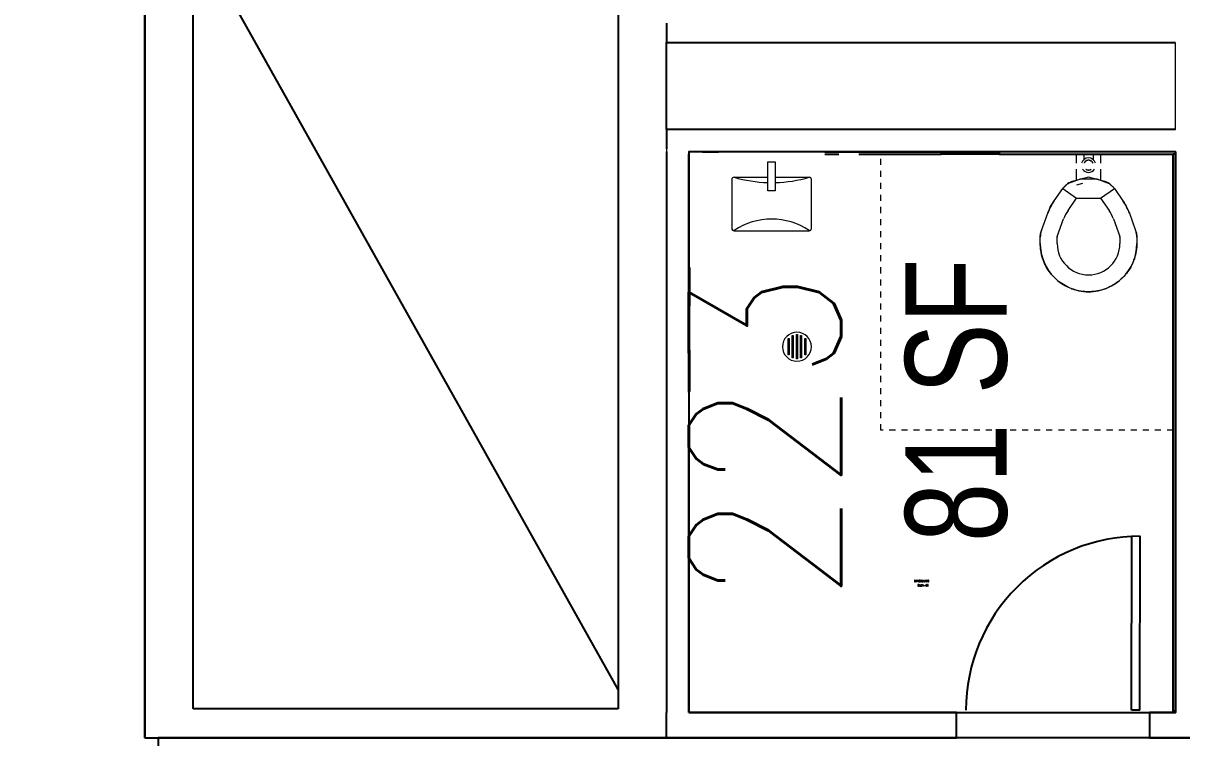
# Model space of a CAD drawing. Header units: inches. Extents: x -234 to 3525, y 0 to 2715.
# Drawn here: x 2674.8 to 2914.7, y 1458 to 1606 of the extents above; entities that cross this region are included whole.
import ezdxf
from ezdxf.enums import TextEntityAlignment as Align

# ---------------------------------------------------------------- set-up
doc = ezdxf.new("R2010")
doc.units = ezdxf.units.IN
doc.header["$LTSCALE"] = 10
doc.header["$MEASUREMENT"] = 0
doc.linetypes.add('Dash 1_8_', pattern=[0.25, 0.125, -0.125])
for name, color, linetype in [('A-DOOR', 2, 'CONTINUOUS'), ('A-FLOR', 3, 'CONTINUOUS'), ('A-IDEN-RNUM', 7, 'CONTINUOUS'), ('A-IDEN-SNUM', 4, 'CONTINUOUS'), ('A-IDEN-VNUM', 4, 'CONTINUOUS'), ('A-WALL', 5, 'CONTINUOUS'), ('AREA-ASSIGN', 7, 'CONTINUOUS'), ('AREA-TEXT', 3, 'CONTINUOUS')]:
    doc.layers.add(name, color=color, linetype=linetype)
doc.layers.add('P-SANR-FIXT', color=2, linetype='CONTINUOUS', lineweight=13)
doc.styles.add('AREA', font='arial.ttf', dxfattribs={"width": 0.75, "height": 21})
doc.styles.add('ROOMSNUMBER', font='TXT.SHX', dxfattribs={"height": 0.03})
doc.styles.add('ROOMVNUMBER', font='simplex.shx', dxfattribs={"width": 0.85})

msp = doc.modelspace()

# ---------------------------------------------------------------- linework, layer by layer
at = {"layer": 'A-DOOR'}
for p, q in [((2904.25, 1463.75), (2904.31, 1499.71)), ((2906, 1463.75), (2906.06, 1499.75)), ((2906, 1463.75), (2904.25, 1463.75))]:
    msp.add_line(p, q, dxfattribs=at)
msp.add_arc((2906, 1463.75), 36, 89.9, 180, dxfattribs=at)
at = {"layer": 'A-FLOR'}
msp.add_line((2798, 1468), (2710, 1625), dxfattribs=at)
at = {"layer": 'A-WALL'}
for p, q in [((2700, 1458), (2700, 1728)), ((2710, 1464), (2710, 1627)), ((2798, 1627), (2798, 1464)), ((2808, 1584), (2808, 1602)), ((2876.87, 1578.88), (2864.87, 1578.88)), ((2912.87, 1463.5), (2912.87, 1578.88)), ((2913.37, 1578.88), (2912.87, 1578.88)), ((2913.37, 1578.88), (2913.37, 1463.5)), ((2798, 1464), (2710, 1464)), ((2913.37, 1463.5), (2912.87, 1463.5)), ((2700, 1458), (2808, 1458))]:
    msp.add_line(p, q, dxfattribs=at)
at = {"layer": 'A-WALL', "lineweight": 25}
for p, q in [((2808, 1606), (2808, 1602)), ((2808, 1602), (2913.37, 1602)), ((2913.37, 1584), (2808, 1584)), ((2808, 1584), (2808, 1580)), ((2808, 1579.38), (2808, 1463.25)), ((2812.63, 1547.48), (2812.63, 1578.88)), ((2815.42, 1579.38), (2818.75, 1579.38)), ((2840.75, 1579.38), (2876.87, 1579.38)), ((2840.75, 1578.88), (2843.66, 1578.88)), ((2847.84, 1578.88), (2864.87, 1578.88)), ((2864.87, 1578.88), (2864.87, 1579.38)), ((2876.87, 1579.38), (2876.87, 1578.88)), ((2876.87, 1578.88), (2912.87, 1578.88)), ((2913.37, 1579.38), (2913.37, 1578.88)), ((2812.63, 1529.57), (2812.63, 1538.27)), ((2812.63, 1463.25), (2812.63, 1520.23)), ((2913.37, 1463.5), (2913.37, 1463.25)), ((2808, 1463.25), (2807.94, 1463.25)), ((2807.94, 1463.25), (2807.94, 1458)), ((2868, 1463.25), (2812.63, 1463.25)), ((2868, 1458), (2868, 1463.25)), ((2913.37, 1463.25), (2908, 1463.25)), ((2908, 1463.25), (2908, 1458)), ((2808, 1458), (2868, 1458)), ((2908, 1458), (2918.62, 1458))]:
    msp.add_line(p, q, dxfattribs=at)
at = {"layer": 'A-WALL', "lineweight": 9}
for p, q in [((2913.37, 1584), (2913.37, 1601.94)), ((2808, 1580), (2808, 1579.38)), ((2812.88, 1547.48), (2812.88, 1555.38)), ((2812.88, 1529.73), (2812.88, 1538.27))]:
    msp.add_line(p, q, dxfattribs=at)
at = {"layer": 'AREA-ASSIGN'}
for points in [[(2708, 2322), (2708.25, 1899), (2691.75, 1899), (2691.75, 1881), (2702.31, 1881), (2700, 1783.87), (2699.88, 1734.75), (2700, 1728), (2700, 1680.74), (2700, 1458.04), (2702.75, 1458), (2702.51, 1359), (2691, 1359), (2691, 1346.38), (2324.25, 1347.84), (2324.25, 1514.3), (918, 1515)], [(3339, 1095), (3339, 1605), (3336.99, 1605), (3336.99, 1614.37), (3249, 1614.37), (3249, 1605.75), (3231, 1605.75), (3231, 1614.37), (3131.38, 1614.37), (3131.26, 1461.41), (2918.62, 1461.37), (2918.62, 1458), (2702.77, 1458), (2702.77, 1359)]]:
    msp.add_lwpolyline(points, dxfattribs=at)
msp.add_lwpolyline([(2812.63, 1463.25), (2868, 1463.25), (2908, 1463.25), (2913.37, 1463.25), (2913.37, 1579.38), (2812.63, 1579.37), (2812.63, 1463.25)], close=True, dxfattribs=at)
at = {"layer": 'P-SANR-FIXT', "linetype": 'Dash 1_8_', "lineweight": 9}
for p, q in [((2852.38, 1521.69), (2852.38, 1578.88)), ((2912.87, 1521.69), (2852.38, 1521.69))]:
    msp.add_line(p, q, dxfattribs=at)
at = {"layer": 'P-SANR-FIXT', "lineweight": 9}
for p, q in [((2892.88, 1577), (2892.88, 1578.88)), ((2894.38, 1578.88), (2894.38, 1577.65)), ((2896.38, 1577.65), (2896.38, 1578.88)), ((2897.88, 1578.88), (2897.88, 1577)), ((2828.99, 1577.26), (2830.49, 1577.26)), ((2828.99, 1571.26), (2828.99, 1577.26)), ((2830.49, 1577.26), (2830.49, 1571.26)), ((2894.47, 1577.04), (2894.45, 1577)), ((2894.49, 1577.08), (2894.47, 1577.04)), ((2894.51, 1577.11), (2894.49, 1577.08)), ((2894.53, 1577.15), (2894.51, 1577.11)), ((2894.55, 1577.18), (2894.53, 1577.15)), ((2894.57, 1577.21), (2894.55, 1577.18)), ((2894.6, 1577.24), (2894.57, 1577.21)), ((2894.62, 1577.27), (2894.6, 1577.24)), ((2894.65, 1577.3), (2894.62, 1577.27)), ((2894.68, 1577.33), (2894.65, 1577.3)), ((2894.71, 1577.36), (2894.68, 1577.33)), ((2894.74, 1577.39), (2894.71, 1577.36)), ((2894.77, 1577.41), (2894.74, 1577.39)), ((2894.81, 1577.43), (2894.77, 1577.41)), ((2894.84, 1577.46), (2894.81, 1577.43)), ((2894.87, 1577.48), (2894.84, 1577.46)), ((2894.91, 1577.5), (2894.87, 1577.48)), ((2894.95, 1577.51), (2894.91, 1577.5)), ((2894.98, 1577.53), (2894.95, 1577.51)), ((2895.02, 1577.55), (2894.98, 1577.53)), ((2895.06, 1577.56), (2895.02, 1577.55)), ((2895.1, 1577.57), (2895.06, 1577.56)), ((2895.14, 1577.58), (2895.1, 1577.57)), ((2895.17, 1577.59), (2895.14, 1577.58)), ((2895.21, 1577.6), (2895.17, 1577.59)), ((2895.25, 1577.6), (2895.21, 1577.6)), ((2895.29, 1577.61), (2895.25, 1577.6)), ((2895.33, 1577.61), (2895.29, 1577.61)), ((2895.38, 1577.61), (2895.33, 1577.61)), ((2895.4, 1577.61), (2895.38, 1577.61)), ((2895.44, 1577.61), (2895.4, 1577.61)), ((2895.48, 1577.6), (2895.44, 1577.61)), ((2895.52, 1577.6), (2895.48, 1577.6)), ((2895.56, 1577.59), (2895.52, 1577.6)), ((2895.6, 1577.59), (2895.56, 1577.59)), ((2895.64, 1577.58), (2895.6, 1577.59)), ((2895.67, 1577.56), (2895.64, 1577.58)), ((2895.71, 1577.55), (2895.67, 1577.56)), ((2895.75, 1577.54), (2895.71, 1577.55)), ((2895.79, 1577.52), (2895.75, 1577.54)), ((2895.82, 1577.5), (2895.79, 1577.52)), ((2895.86, 1577.49), (2895.82, 1577.5)), ((2895.89, 1577.47), (2895.86, 1577.49)), ((2895.93, 1577.44), (2895.89, 1577.47)), ((2895.96, 1577.42), (2895.93, 1577.44)), ((2895.99, 1577.4), (2895.96, 1577.42)), ((2896.03, 1577.37), (2895.99, 1577.4)), ((2896.06, 1577.35), (2896.03, 1577.37)), ((2896.09, 1577.32), (2896.06, 1577.35)), ((2896.11, 1577.29), (2896.09, 1577.32)), ((2896.14, 1577.26), (2896.11, 1577.29)), ((2896.17, 1577.23), (2896.14, 1577.26)), ((2896.19, 1577.2), (2896.17, 1577.23)), ((2896.21, 1577.16), (2896.19, 1577.2)), ((2896.24, 1577.13), (2896.21, 1577.16)), ((2896.26, 1577.09), (2896.24, 1577.13)), ((2896.27, 1577.06), (2896.26, 1577.09)), ((2896.29, 1577.02), (2896.27, 1577.06)), ((2821.97, 1574.11), (2828.99, 1574.11)), ((2830.49, 1574.11), (2837.53, 1574.11)), ((2895.38, 1574.14), (2892.27, 1573.31)), ((2892.88, 1573.4), (2892.88, 1575.77)), ((2894.82, 1575.76), (2894.86, 1575.74)), ((2894.86, 1575.74), (2894.89, 1575.72)), ((2894.89, 1575.72), (2894.93, 1575.7)), ((2894.93, 1575.7), (2894.96, 1575.68)), ((2894.96, 1575.68), (2895, 1575.67)), ((2895, 1575.67), (2895.04, 1575.65)), ((2895.04, 1575.65), (2895.08, 1575.64)), ((2895.08, 1575.64), (2895.11, 1575.63)), ((2895.11, 1575.63), (2895.15, 1575.62)), ((2895.15, 1575.62), (2895.19, 1575.61)), ((2895.19, 1575.61), (2895.23, 1575.6)), ((2895.23, 1575.6), (2895.27, 1575.6)), ((2895.27, 1575.6), (2895.31, 1575.59)), ((2895.31, 1575.59), (2895.35, 1575.59)), ((2895.35, 1575.59), (2895.38, 1575.59)), ((2895.38, 1575.59), (2895.42, 1575.59)), ((2898.48, 1573.31), (2895.38, 1574.14)), ((2895.42, 1575.59), (2895.46, 1575.6)), ((2895.46, 1575.6), (2895.5, 1575.6)), ((2895.5, 1575.6), (2895.54, 1575.61)), ((2895.54, 1575.61), (2895.58, 1575.61)), ((2895.58, 1575.61), (2895.61, 1575.62)), ((2895.61, 1575.62), (2895.65, 1575.63)), ((2895.65, 1575.63), (2895.69, 1575.64)), ((2895.69, 1575.64), (2895.73, 1575.66)), ((2895.73, 1575.66), (2895.77, 1575.67)), ((2895.77, 1575.67), (2895.8, 1575.69)), ((2895.8, 1575.69), (2895.84, 1575.71)), ((2895.84, 1575.71), (2895.88, 1575.73)), ((2895.88, 1575.73), (2895.91, 1575.75)), ((2897.88, 1575.76), (2897.88, 1573.4)), ((2821.51, 1573.65), (2821.51, 1563.49)), ((2837.99, 1563.49), (2837.99, 1573.65)), ((2888.26, 1569.2), (2890.03, 1571.74)), ((2891.02, 1572.72), (2890.03, 1571.74)), ((2890.03, 1571.74), (2890.13, 1571.87)), ((2890.03, 1571.74), (2892.9, 1569.73)), ((2890.03, 1571.74), (2892.9, 1569.73)), ((2890.13, 1571.87), (2890.23, 1571.99)), ((2890.23, 1571.99), (2890.33, 1572.11)), ((2890.33, 1572.11), (2890.44, 1572.23)), ((2890.44, 1572.23), (2890.55, 1572.34)), ((2890.55, 1572.34), (2890.67, 1572.45)), ((2890.67, 1572.45), (2890.8, 1572.56)), ((2890.8, 1572.56), (2890.92, 1572.65)), ((2890.92, 1572.65), (2891.05, 1572.75)), ((2893.62, 1573.67), (2891.02, 1572.72)), ((2891.05, 1572.75), (2891.19, 1572.83)), ((2891.19, 1572.83), (2891.32, 1572.92)), ((2891.32, 1572.92), (2891.46, 1572.99)), ((2891.46, 1572.99), (2891.61, 1573.06)), ((2891.61, 1573.06), (2891.75, 1573.13)), ((2891.75, 1573.13), (2891.9, 1573.19)), ((2891.9, 1573.19), (2892.05, 1573.24)), ((2892.05, 1573.24), (2892.2, 1573.29)), ((2892.2, 1573.29), (2892.27, 1573.31)), ((2894.13, 1572.77), (2892.89, 1572.44)), ((2897.13, 1573.67), (2893.62, 1573.67)), ((2899.73, 1572.72), (2897.13, 1573.67)), ((2897.85, 1569.73), (2900.72, 1571.74)), ((2897.85, 1569.73), (2900.72, 1571.74)), ((2898.48, 1573.31), (2898.63, 1573.26)), ((2898.63, 1573.26), (2898.78, 1573.21)), ((2898.78, 1573.21), (2898.93, 1573.16)), ((2898.93, 1573.16), (2899.08, 1573.09)), ((2899.08, 1573.09), (2899.22, 1573.03)), ((2899.22, 1573.03), (2899.36, 1572.95)), ((2899.36, 1572.95), (2899.5, 1572.87)), ((2899.5, 1572.87), (2899.64, 1572.79)), ((2899.64, 1572.79), (2899.77, 1572.7)), ((2900.72, 1571.74), (2899.73, 1572.72)), ((2899.77, 1572.7), (2899.9, 1572.6)), ((2899.9, 1572.6), (2900.02, 1572.5)), ((2900.02, 1572.5), (2900.14, 1572.39)), ((2900.14, 1572.39), (2900.26, 1572.28)), ((2900.26, 1572.28), (2900.37, 1572.17)), ((2900.37, 1572.17), (2900.48, 1572.05)), ((2900.48, 1572.05), (2900.58, 1571.93)), ((2900.58, 1571.93), (2900.67, 1571.8)), ((2900.67, 1571.8), (2900.72, 1571.74)), ((2900.72, 1571.74), (2902.49, 1569.2)), ((2830.49, 1571.26), (2828.99, 1571.26)), ((2887.89, 1568.63), (2888.12, 1569)), ((2888.12, 1569), (2888.26, 1569.2)), ((2891.12, 1567.2), (2892.9, 1569.73)), ((2892.9, 1569.73), (2897.85, 1569.73)), ((2897.85, 1569.73), (2899.63, 1567.2)), ((2902.49, 1569.2), (2902.74, 1568.84)), ((2885.62, 1563.04), (2886.93, 1566.66)), ((2886.93, 1566.66), (2887.09, 1567.07)), ((2887.09, 1567.07), (2887.27, 1567.47)), ((2887.27, 1567.47), (2887.46, 1567.87)), ((2887.46, 1567.87), (2887.66, 1568.25)), ((2887.66, 1568.25), (2887.89, 1568.63)), ((2902.74, 1568.84), (2902.97, 1568.46)), ((2902.97, 1568.46), (2903.18, 1568.08)), ((2903.18, 1568.08), (2903.38, 1567.69)), ((2903.38, 1567.69), (2903.57, 1567.29)), ((2903.57, 1567.29), (2903.73, 1566.88)), ((2903.73, 1566.88), (2903.82, 1566.66)), ((2903.82, 1566.66), (2905.13, 1563.04)), ((2888.91, 1561.84), (2890.22, 1565.46)), ((2900.53, 1565.46), (2901.84, 1561.84)), ((2821.97, 1563.03), (2837.53, 1563.03)), ((2885.38, 1561.83), (2885.39, 1561.99)), ((2885.38, 1561.67), (2885.38, 1561.83)), ((2885.39, 1561.99), (2885.4, 1562.15)), ((2885.4, 1562.15), (2885.43, 1562.31)), ((2885.43, 1562.31), (2885.45, 1562.47)), ((2885.45, 1562.47), (2885.49, 1562.62)), ((2885.49, 1562.62), (2885.53, 1562.78)), ((2885.53, 1562.78), (2885.58, 1562.93)), ((2885.58, 1562.93), (2885.62, 1563.04)), ((2905.13, 1563.04), (2905.19, 1562.89)), ((2905.19, 1562.89), (2905.23, 1562.74)), ((2905.23, 1562.74), (2905.27, 1562.58)), ((2905.27, 1562.58), (2905.3, 1562.42)), ((2905.3, 1562.42), (2905.33, 1562.27)), ((2905.33, 1562.27), (2905.35, 1562.11)), ((2905.35, 1562.11), (2905.37, 1561.95)), ((2905.37, 1561.95), (2905.37, 1561.79)), ((2905.37, 1561.79), (2905.38, 1561.67)), ((2885.38, 1560.38), (2885.38, 1561.67)), ((2885.38, 1560.09), (2885.38, 1560.38)), ((2885.4, 1559.69), (2885.38, 1560.09)), ((2885.43, 1559.29), (2885.4, 1559.69)), ((2888.88, 1560.38), (2888.88, 1561.67)), ((2901.88, 1561.67), (2901.88, 1560.38)), ((2905.34, 1559.58), (2905.3, 1559.18)), ((2905.37, 1559.98), (2905.34, 1559.58)), ((2905.38, 1560.38), (2905.37, 1559.98)), ((2905.38, 1561.67), (2905.38, 1560.38)), ((2885.49, 1558.89), (2885.43, 1559.29)), ((2885.55, 1558.5), (2885.49, 1558.89)), ((2885.64, 1558.11), (2885.55, 1558.5)), ((2885.73, 1557.72), (2885.64, 1558.11)), ((2885.85, 1557.34), (2885.73, 1557.72)), ((2885.98, 1556.96), (2885.85, 1557.34)), ((2886.11, 1556.62), (2885.98, 1556.96)), ((2904.77, 1556.96), (2904.63, 1556.59)), ((2904.87, 1557.23), (2904.77, 1556.96)), ((2904.99, 1557.61), (2904.87, 1557.23)), ((2905.09, 1558), (2904.99, 1557.61)), ((2905.18, 1558.39), (2905.09, 1558)), ((2905.25, 1558.79), (2905.18, 1558.39)), ((2905.3, 1559.18), (2905.25, 1558.79)), ((2886.27, 1556.25), (2886.11, 1556.62)), ((2886.44, 1555.89), (2886.27, 1556.25)), ((2886.63, 1555.54), (2886.44, 1555.89)), ((2886.83, 1555.19), (2886.63, 1555.54)), ((2887.04, 1554.85), (2886.83, 1555.19)), ((2887.27, 1554.52), (2887.04, 1554.85)), ((2903.69, 1554.82), (2903.46, 1554.49)), ((2903.91, 1555.16), (2903.69, 1554.82)), ((2904.11, 1555.5), (2903.91, 1555.16)), ((2904.29, 1555.86), (2904.11, 1555.5)), ((2904.47, 1556.22), (2904.29, 1555.86)), ((2904.63, 1556.59), (2904.47, 1556.22)), ((2887.51, 1554.2), (2887.27, 1554.52)), ((2887.76, 1553.9), (2887.51, 1554.2)), ((2888.03, 1553.6), (2887.76, 1553.9)), ((2888.3, 1553.31), (2888.03, 1553.6)), ((2888.57, 1553.06), (2888.3, 1553.31)), ((2888.86, 1552.79), (2888.57, 1553.06)), ((2889.17, 1552.53), (2888.86, 1552.79)), ((2889.49, 1552.29), (2889.17, 1552.53)), ((2889.82, 1552.06), (2889.49, 1552.29)), ((2901.23, 1552.27), (2900.9, 1552.04)), ((2901.55, 1552.51), (2901.23, 1552.27)), ((2901.86, 1552.76), (2901.55, 1552.51)), ((2902.16, 1553.03), (2901.86, 1552.76)), ((2902.45, 1553.31), (2902.16, 1553.03)), ((2902.7, 1553.57), (2902.45, 1553.31)), ((2902.96, 1553.87), (2902.7, 1553.57)), ((2903.22, 1554.18), (2902.96, 1553.87)), ((2903.46, 1554.49), (2903.22, 1554.18)), ((2890.16, 1551.85), (2889.82, 1552.06)), ((2890.5, 1551.65), (2890.16, 1551.85)), ((2890.85, 1551.46), (2890.5, 1551.65)), ((2891.21, 1551.28), (2890.85, 1551.46)), ((2891.58, 1551.13), (2891.21, 1551.28)), ((2891.95, 1550.98), (2891.58, 1551.13)), ((2892.23, 1550.89), (2891.95, 1550.98)), ((2892.61, 1550.77), (2892.23, 1550.89)), ((2893, 1550.67), (2892.61, 1550.77)), ((2893.39, 1550.58), (2893, 1550.67)), ((2893.78, 1550.51), (2893.39, 1550.58)), ((2894.18, 1550.45), (2893.78, 1550.51)), ((2894.58, 1550.41), (2894.18, 1550.45)), ((2894.98, 1550.39), (2894.58, 1550.41)), ((2895.38, 1550.38), (2894.98, 1550.39)), ((2895.67, 1550.38), (2895.38, 1550.38)), ((2896.07, 1550.4), (2895.67, 1550.38)), ((2896.46, 1550.44), (2896.07, 1550.4)), ((2896.86, 1550.49), (2896.46, 1550.44)), ((2897.25, 1550.56), (2896.86, 1550.49)), ((2897.65, 1550.64), (2897.25, 1550.56)), ((2898.03, 1550.74), (2897.65, 1550.64)), ((2898.42, 1550.85), (2898.03, 1550.74)), ((2898.8, 1550.98), (2898.42, 1550.85)), ((2899.13, 1551.11), (2898.8, 1550.98)), ((2899.5, 1551.27), (2899.13, 1551.11)), ((2899.86, 1551.44), (2899.5, 1551.27)), ((2900.22, 1551.63), (2899.86, 1551.44)), ((2900.56, 1551.83), (2900.22, 1551.63)), ((2900.9, 1552.04), (2900.56, 1551.83)), ((2833.19, 1537.32), (2833.19, 1540.68)), ((2833.19, 1540.68), (2833.4, 1540.68)), ((2833.4, 1540.68), (2833.4, 1537.32)), ((2834.04, 1536.69), (2834.04, 1541.31)), ((2834.04, 1541.31), (2834.25, 1541.31)), ((2834.25, 1541.31), (2834.25, 1536.69)), ((2834.9, 1536.5), (2834.9, 1541.5)), ((2834.9, 1541.5), (2835.1, 1541.5)), ((2835.1, 1541.5), (2835.1, 1536.5)), ((2835.75, 1536.69), (2835.75, 1541.31)), ((2835.75, 1541.31), (2835.96, 1541.31)), ((2835.96, 1541.31), (2835.96, 1536.69)), ((2836.6, 1537.32), (2836.6, 1540.68)), ((2836.6, 1540.68), (2836.81, 1540.68)), ((2836.81, 1540.68), (2836.81, 1537.32)), ((2833.4, 1537.32), (2833.19, 1537.32)), ((2834.25, 1536.69), (2834.04, 1536.69)), ((2835.1, 1536.5), (2834.9, 1536.5)), ((2835.96, 1536.69), (2835.75, 1536.69)), ((2836.81, 1537.32), (2836.6, 1537.32))]:
    msp.add_line(p, q, dxfattribs=at)
for centre, radius, start, end in [((2895.38, 1576.6), 1.5, 16.0792, 163.9208), ((2895.38, 1576.6), 1.01, 90, 155.5525), ((2895.38, 1576.6), 1.01, 24.4475, 90), ((2821.97, 1573.65), 0.457, 90, 180), ((2829.75, 1600.64), 27.66, 253.6642, 268.4226), ((2829.75, 1600.64), 27.66, 271.535, 286.3358), ((2837.53, 1573.65), 0.457, 0, 90), ((2895.38, 1576.6), 1.5, 214.7735, 325.1061), ((2895.38, 1576.6), 1.01, 239.9945, 270), ((2895.38, 1576.6), 1.01, 270, 300.0055), ((2893.31, 1569.44), 4, 105, 125), ((2897.44, 1569.44), 4, 55, 75), ((2897.27, 1562.89), 11, 145, 160), ((2893.48, 1562.89), 11, 20, 35), ((2897.27, 1562.89), 7.5, 145, 160), ((2893.48, 1562.89), 7.5, 20, 35), ((2829.75, 1551.6), 13.83, 55.7711, 124.2289), ((2821.97, 1563.49), 0.457, 180, 270), ((2837.53, 1563.49), 0.457, 270, 0), ((2889.38, 1561.67), 4, 160, 180), ((2889.38, 1561.67), 0.5, 160, 180), ((2901.38, 1561.67), 0.5, 0, 20), ((2901.38, 1561.67), 4, 0, 20), ((2895.38, 1560.38), 10, 180, 270), ((2895.38, 1560.38), 10, 180, 190.6696), ((2895.38, 1560.38), 6.5, 180, 270), ((2895.38, 1560.38), 10, 270, 0), ((2895.38, 1560.38), 6.5, 270, 0), ((2895.38, 1560.38), 10, 349.3304, 0), ((2895.38, 1560.38), 10, 194.1644, 200), ((2895.38, 1560.38), 10, 200, 201.173), ((2895.38, 1560.38), 10, 338.827, 340), ((2895.38, 1560.38), 10, 340, 345.5652), ((2895.38, 1560.38), 10, 209.1638, 212.5), ((2895.38, 1560.38), 10, 327.5, 330.8362), ((2895.38, 1560.38), 10, 237.5, 240.8362), ((2895.38, 1560.38), 10, 248.827, 250), ((2895.38, 1560.38), 10, 250, 255.8356), ((2895.38, 1560.38), 10, 259.3304, 270), ((2895.38, 1560.38), 10, 270, 280.6696), ((2895.38, 1560.38), 10, 284.1644, 290), ((2895.38, 1560.38), 10, 290, 291.173), ((2895.38, 1560.38), 10, 299.1638, 302.5), ((2835, 1539), 3, 0, 180), ((2835, 1539), 3, 180, 0)]:
    msp.add_arc(centre, radius, start, end, dxfattribs=at)

# ---------------------------------------------------------------- texts
at = {"layer": 'A-IDEN-RNUM', "style": 'ROOMSNUMBER'}
msp.add_text('0223-00', height=0.36, rotation=360, dxfattribs=at).set_placement((2861.12, 1489.57), align=Align.MIDDLE_CENTER)
at = {"layer": 'A-IDEN-SNUM', "style": 'ROOMSNUMBER'}
msp.add_text('0350022300', height=0.36, rotation=360, dxfattribs=at).set_placement((2860.82, 1490.49), align=Align.MIDDLE_CENTER)
at = {"layer": 'A-IDEN-VNUM', "style": 'ROOMVNUMBER', "width": 0.85}
msp.add_text('223', height=31.5, rotation=90, dxfattribs=at).set_placement((2828.38, 1520.43), align=Align.MIDDLE_CENTER)
at = {"layer": 'AREA-TEXT', "insert": (2857.41, 1498.55), "char_height": 21, "attachment_point": 1, "rotation": 90, "style": 'AREA'}
msp.add_mtext('81 SF', dxfattribs=at)

doc.saveas('drawing.dxf')
